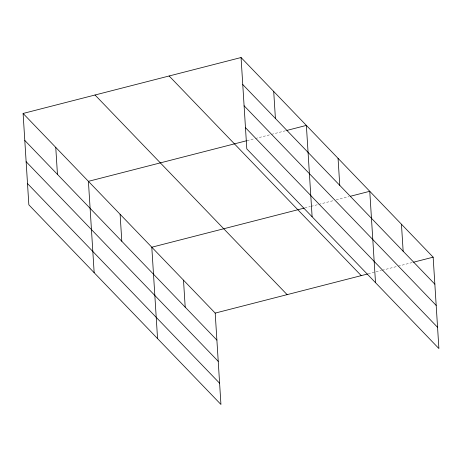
<?xml version="1.0" encoding="UTF-8"?>
<svg xmlns="http://www.w3.org/2000/svg" width="462" height="462" viewBox="0 0 462 462"><rect width="100%" height="100%" fill="white"/><g stroke="black" fill="none" stroke-linecap="round" stroke-linejoin="round"><path stroke-width="0.35" stroke-dasharray="2.31 1.73" d="M247.014 140.639L254.695 138.669M255.394 138.49L270.755 134.546M271.454 134.367L286.117 130.607M304.816 207.958L310.406 206.526M311.105 206.347L318.087 204.55M318.786 204.371L333.448 200.612M336.244 199.896L348.81 196.668M368.208 273.839L381.479 270.432M382.172 270.253L397.539 266.314M398.238 266.135L412.202 262.549"/><path stroke-width="0.69" d="M23.1 113.456L215.194 313.097L220.94 404.469L28.846 204.822L23.1 113.456L241.06 57.531L433.154 257.178L438.9 348.544L246.806 148.903L241.06 57.531M246.315 140.818L88.409 181.335L94.161 272.701M286.815 130.428L306.37 125.41L312.116 216.782M304.117 208.137L151.802 247.216L157.554 338.582M350.208 196.31L369.762 191.291L375.508 282.663M215.194 313.097L367.509 274.018M413.6 262.191L433.154 257.178M242.758 84.534L434.852 284.176M244.092 105.775L436.186 305.417M245.472 127.662L437.566 327.304M169.132 75.987L361.226 275.629M95.028 94.999L287.121 294.646M24.798 140.454L216.892 340.101M26.138 161.7L218.231 361.342M27.512 183.581L219.606 383.229M401.455 224.237L403.153 251.236M338.063 158.351L339.766 185.354M273.712 91.47L275.41 118.474M183.501 280.157L185.198 307.161M120.108 214.276L121.806 241.274M55.758 147.395L57.455 174.393"/></g></svg>
